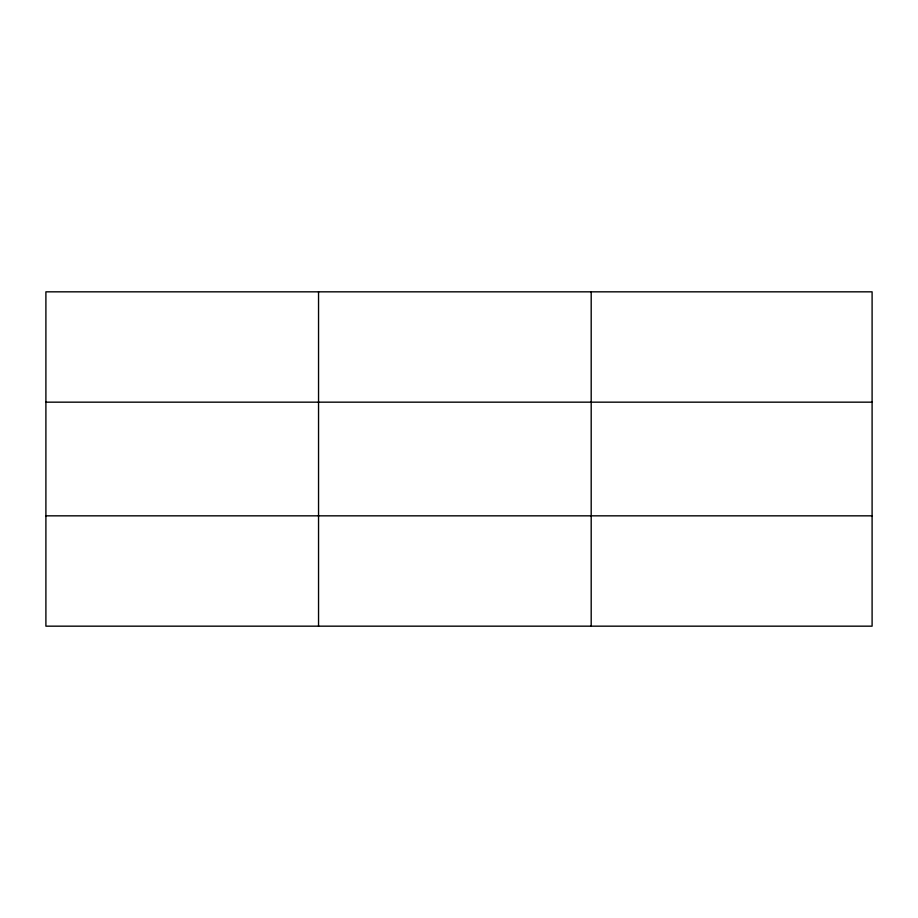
<?xml version="1.0" encoding="UTF-8"?>
<svg xmlns="http://www.w3.org/2000/svg" width="918" height="918" viewBox="0 0 918 918"><rect width="100%" height="100%" fill="white"/><g stroke="black" fill="none" stroke-linecap="round" stroke-linejoin="round"><path stroke-width="1.38" d="M318.546 291.832L318.546 626.168M591.192 291.832L591.192 626.168M872.1 402.164L872.1 291.832L45.9 291.832L45.9 626.168L872.1 626.168L872.1 402.164L45.9 402.164M45.9 515.836L872.1 515.836"/></g></svg>
